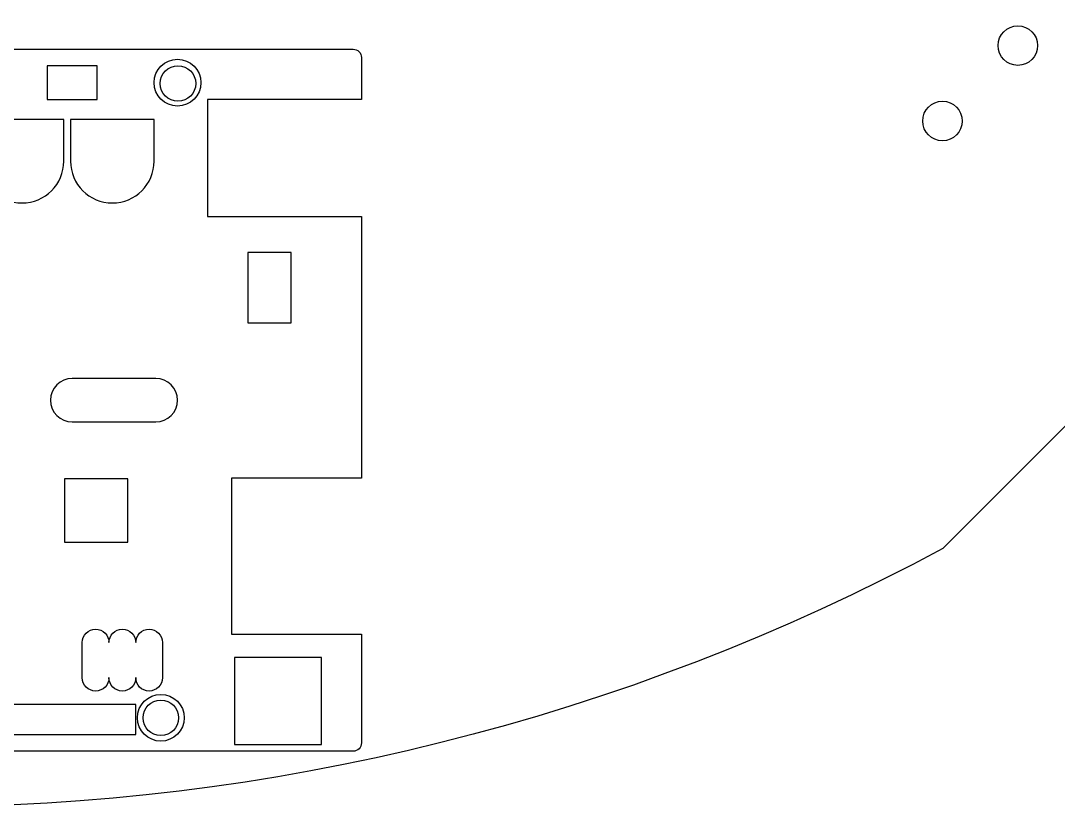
# Model space of a CAD drawing. Header units: millimetres. Extents: x -165 to 165, y -165 to 165.
# Drawn here: x 8.1 to 86.9, y -165 to -105.2 of the extents above; entities that cross this region are included whole.
import ezdxf

# ---------------------------------------------------------------- set-up
doc = ezdxf.new("R2010")
doc.units = ezdxf.units.MM
doc.layers.get('0').update_dxf_attribs({"linetype": 'CONTINUOUS'})

msp = doc.modelspace()

# ---------------------------------------------------------------- linework, layer by layer
for points in [[(78.104, 145.346), (111.727, 111.723), (145.35, 78.1, -0.251655), (145.35, -78.1), (111.727, -111.723), (78.104, -145.346, -0.251655), (-78.096, -145.346), (-111.719, -111.723), (-145.341, -78.1, -0.251655), (-145.341, 78.1), (-111.719, 111.723), (-78.096, 145.346, -0.251655)], [(33.944, -111.21), (22.26, -111.21), (22.26, -120.1), (33.944, -120.1), (33.944, -140.001), (24.076, -140.001), (24.076, -151.85), (33.944, -151.85), (33.944, -160.105, -0.414214), (33.309, -160.74), (-30.826, -160.74), (-32.096, -159.47), (-32.096, -148.303, 0.198912), (-32.282, -147.854), (-34.45, -145.686, -0.198912), (-34.636, -145.237), (-34.636, -112.743, -0.198912), (-34.45, -112.294), (-32.282, -110.126, 0.198912), (-32.096, -109.677), (-32.096, -108.035, -0.414214), (-31.461, -107.4), (33.309, -107.4, -0.414214), (33.944, -108.035)], [(11.338, -115.909), (11.338, -112.734), (4.988, -112.734), (4.988, -115.909, 1)], [(18.196, -115.909), (18.196, -112.734), (11.846, -112.734), (11.846, -115.909, 1)], [(11.973, -135.721), (18.323, -135.721, 1), (18.323, -132.419), (11.973, -132.419, 1)], [(14.767, -152.485, -1), (16.799, -152.485, -1), (18.831, -152.485), (18.831, -155.152, -1), (16.799, -155.152, -1), (14.767, -155.152, -1), (12.735, -155.152), (12.735, -152.485, -1)]]:
    msp.add_lwpolyline(points, format="xyb", close=True)
for points in [[(10.068, -108.67), (10.068, -111.21), (13.878, -111.21), (13.878, -108.67)], [(28.61, -128.19), (28.61, -122.856), (25.308, -122.856), (25.308, -128.19)], [(11.376, -140.039), (11.376, -144.865), (16.202, -144.865), (16.202, -140.039)], [(24.292, -153.628), (24.292, -160.232), (30.896, -160.232), (30.896, -153.628)], [(-8.855, -157.184), (-8.855, -159.47), (16.799, -159.47), (16.799, -157.184)]]:
    msp.add_lwpolyline(points, close=True)
for centre, radius in [((83.796, -107.127), 1.5), ((19.974, -109.94), 1.778), ((20.004, -110), 1.35), ((78.069, -112.854), 1.5), ((18.704, -158.2), 1.778), ((18.704, -158.201), 1.35)]:
    msp.add_circle(centre, radius)

doc.saveas('drawing.dxf')
